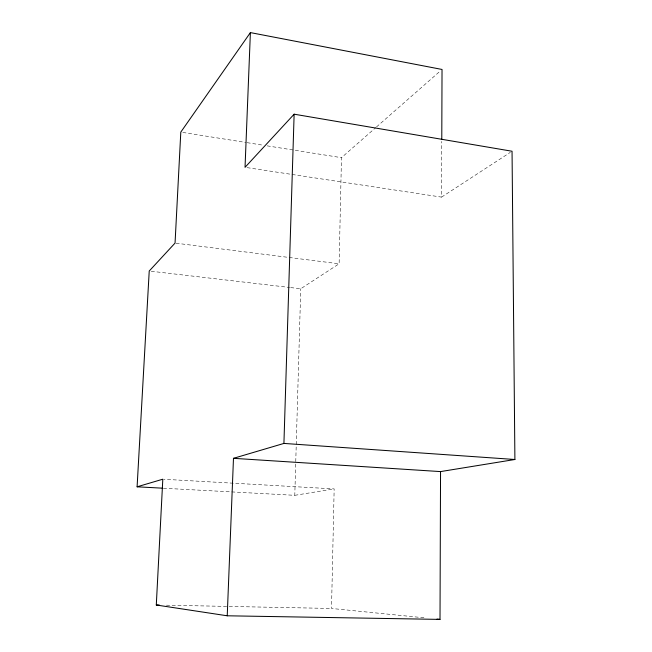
<?xml version="1.0" encoding="UTF-8"?>
<svg xmlns="http://www.w3.org/2000/svg" width="652" height="652" viewBox="0 0 652 652"><rect width="100%" height="100%" fill="white"/><g stroke="black" fill="none" stroke-linecap="round" stroke-linejoin="round"><path stroke-width="0.49" stroke-dasharray="3.26 2.44" d="M247.043 167.629L441.567 197.116L441.771 141.386M423.939 617.778L331.518 608.463L334.158 488.91L163.823 479.261M290.645 287.581L300.743 288.763L339.13 263.783L341.469 157.67L375.756 127.596M163.383 488.226L294.785 495.316L300.743 288.763M376.514 126.928L440.507 70.791M441.567 197.116L510.353 152.34M294.785 495.316L334.158 488.91M166.423 605.195L228.208 606.417M229.219 606.442L331.518 608.463M151.248 271.256L289.635 287.459M176.056 243.204L339.13 263.783M182.813 132.429L246.073 142.495M247.075 142.658L263.147 145.209M267.165 145.852L341.469 157.67"/><path stroke-width="0.98" d="M250.392 32.6L180.8 132.111L175.054 243.074L149.226 271.02L137.099 486.808L162.813 479.204L156.293 604.999L227.23 615.79L440.01 619.4L440.548 471.592L514.901 459.497L512.048 151.24L294.133 114.19L245.038 167.328L250.392 32.6L442.032 69.454L441.779 139.365M227.23 615.79L233.481 458.323L283.922 443.425L294.133 114.19M156.293 604.999L159.332 605.056M137.099 486.808L162.372 488.169M233.481 458.323L440.548 471.592M283.922 443.425L514.901 459.497M436.995 619.098L440.01 619.4"/></g></svg>
